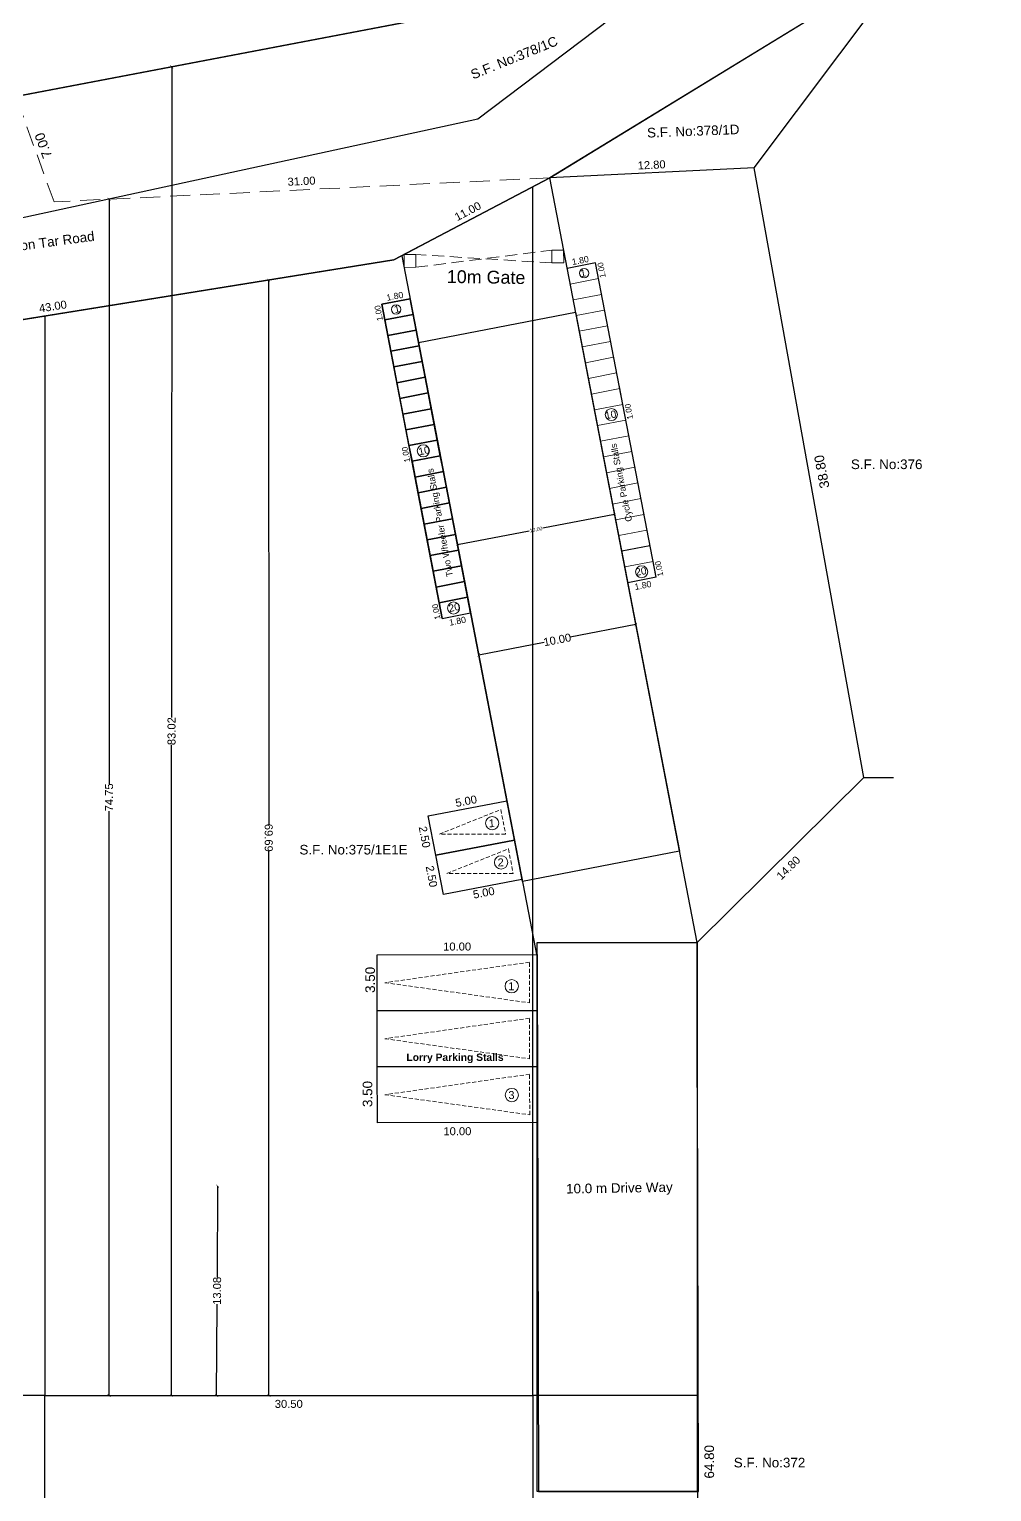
# Model space of a CAD drawing. Header units: metres. Extents: x 1521 to 1862, y -130 to 121.
# Drawn here: x 1702.1 to 1762.2, y -52.5 to 38.9 of the extents above; entities that cross this region are included whole.
import ezdxf

# ---------------------------------------------------------------- set-up
doc = ezdxf.new("R2010")
doc.units = ezdxf.units.M
doc.header["$MEASUREMENT"] = 0
doc.linetypes.add('DASHED2', pattern=[0.375, 0.25, -0.125])
doc.layers.get('DEFPOINTS').update_dxf_attribs({"lineweight": 9})
for name, color, linetype, lineweight in [('A-WALL', 250, 'Continuous', 30), ('AS_AT_SITE', 6, 'Continuous', 30), ('CYCLE_PARKING', 250, 'Continuous', 0), ('DIST_CL_ROAD', 1, 'Continuous', 30), ('DIST_EXIT', 7, 'Continuous', 0), ('DRIVE_WAY', 255, 'Continuous', 30), ('ROAD_WIDTH', 2, 'Continuous', 30), ('SUPER_IMPOSED', 5, 'Continuous', 30)]:
    doc.layers.add(name, color=color, linetype=linetype, lineweight=lineweight)
for name, color, linetype in [('BLK_1_LVL_0_BLDG_FOOT_PRINT', 1, 'Continuous'), ('BLK_1_LVL_0_FRONT_SETBACK', 2, 'Continuous'), ('BLK_1_LVL_0_SIDE_SETBACK1', 171, 'Continuous'), ('BLK_1_LVL_0_SIDE_SETBACK2', 102, 'Continuous'), ('LORRY_PARKING', 175, 'Continuous'), ('PARKING_SLOT', 30, 'Continuous'), ('PER_AISLE_WIDTH', 5, 'Continuous'), ('PLOT_BOUNDARY', 70, 'Continuous'), ('SURRENDER_ROAD_WIDTH', 2, 'Continuous'), ('TWO_WHEELER_DRIVE_WAY', 6, 'Continuous'), ('WIN', 252, 'Continuous')]:
    doc.layers.add(name, color=color, linetype=linetype)
doc.layers.add('BLK_1_MAX_HEIGHT_CAL', color=7, linetype='Continuous', plot=False)
doc.layers.add('TWO_WHEELER_PARKING', color=2, linetype='Continuous', plot=False)
doc.layers.add('SHORTEST_DIST_TO_ROAD', color=6, linetype='Continuous', lineweight=30, plot=False)
doc.styles.add('1', font='arial.ttf', dxfattribs={"height": 0.5})
doc.styles.add('2', font='arial.ttf', dxfattribs={"height": 0.23})
doc.styles.add('Site-100', font='arialbd.ttf', dxfattribs={"height": 1.5})
doc.styles.get("Standard").update_dxf_attribs({"font": 'arial.ttf'})
doc.styles.add('TILE', font='swissc.ttf', dxfattribs={"height": 35})
doc.dimstyles.new('1 site plan', dxfattribs={"dimscale": 0, "dimtxt": 0.5, "dimasz": 0.18, "dimexe": 3, "dimexo": 0, "dimgap": 0.01, "dimtad": 0, "dimzin": 4, "dimdsep": 46, "dimtxsty": '1', "dimblk": 'ARCHTICK', "dimcen": 0.01, "dimse1": 1, "dimse2": 1, "dimsd1": 1, "dimsd2": 1, "dimclrd": 256, "dimclre": 256, "dimclrt": 254, "dimadec": 3, "dimazin": 0, "dimtfac": 1, "dimtmove": 2, "dimatfit": 3, "dimfxl": 0, "dimtolj": 1, "dimtzin": 0, "dimarcsym": 0})
doc.dimstyles.new('100', dxfattribs={"dimtxt": 0.23, "dimasz": 0.15, "dimexe": 3, "dimexo": 0, "dimgap": 0.05, "dimtad": 0, "dimzin": 1, "dimdsep": 46, "dimtxsty": '2', "dimblk1": 'ARCHTICK', "dimblk2": 'ARCHTICK', "dimsah": 1, "dimcen": 0.1, "dimse1": 1, "dimse2": 1, "dimclrd": 251, "dimclre": 256, "dimclrt": 256, "dimadec": 0, "dimazin": 1, "dimtfac": 1, "dimtmove": 2, "dimatfit": 0, "dimfxl": 0, "dimtolj": 2, "dimtzin": 0, "dimarcsym": 0})

# ---------------------------------------------------------------- blocks, each defined once
blk = doc.blocks.new('_ARCHTICK')
at = {"color": 0, "linetype": 'ByBlock', "const_width": 0.15}
blk.add_lwpolyline([(-0.5, -0.5), (0.5, 0.5)], dxfattribs=at)
blk = doc.blocks.new('*D92')
at = {"layer": 'DEFPOINTS', "color": 0}
for p in [(1739.965, 1.688), (1739.965, 1.688), (1730.146, -0.205)]:
    blk.add_point(p, dxfattribs=at)
at = {"layer": 'TWO_WHEELER_DRIVE_WAY', "lineweight": -2}
for p, q in [((1739.965, 1.688), (1735.869, 0.899)), ((1730.146, -0.205), (1734.241, 0.585))]:
    blk.add_line(p, q, dxfattribs=at)
at = {"layer": 'TWO_WHEELER_DRIVE_WAY', "lineweight": -2, "xscale": 0.18, "yscale": 0.18, "zscale": 0.18}
for p, rotation in [((1739.965, 1.688), 10.91155109152512), ((1730.146, -0.205), 190.911551091525)]:
    blk.add_blockref('_ARCHTICK', p, dxfattribs=dict(at, rotation=rotation))
at = {"layer": 'TWO_WHEELER_DRIVE_WAY', "color": 254, "insert": (1735.055, 0.742), "char_height": 0.5, "attachment_point": 5, "rotation": 10.91155, "style": '1'}
blk.add_mtext('\\A1;10.00', dxfattribs=at)
blk = doc.blocks.new('*D96')
at = {"layer": 'DEFPOINTS', "color": 0}
for p in [(1747.343, 30.723), (1747.367, 30.229), (1734.583, 29.608)]:
    blk.add_point(p, dxfattribs=at)
at = {"layer": 'WIN', "color": 254, "insert": (1740.951, 30.413), "char_height": 0.5, "attachment_point": 5, "rotation": 2.78051, "style": '1'}
blk.add_mtext('\\A1;12.80', dxfattribs=at)
blk = doc.blocks.new('*D97')
at = {"layer": 'DEFPOINTS', "color": 0}
for p in [(1754.22, -7.854), (1754.711, -8.35), (1743.794, -18.175)]:
    blk.add_point(p, dxfattribs=at)
at = {"layer": 'WIN', "color": 254, "insert": (1749.499, -13.511), "char_height": 0.5, "attachment_point": 5, "rotation": 44.71199, "style": '1'}
blk.add_mtext('\\A1;14.80', dxfattribs=at)
blk = doc.blocks.new('*D98')
at = {"layer": 'DEFPOINTS', "color": 0}
for p in [(1734.332, 30.083), (1734.583, 29.608), (1724.849, 24.475)]:
    blk.add_point(p, dxfattribs=at)
at = {"layer": 'WIN', "color": 254, "insert": (1729.465, 27.516), "char_height": 0.5, "attachment_point": 5, "rotation": 27.80213, "style": '1'}
blk.add_mtext('\\A1;11.00', dxfattribs=at)
blk = doc.blocks.new('*D99')
at = {"layer": 'DEFPOINTS', "color": 0}
for p in [(1724.767, 24.983), (1724.849, 24.475), (1682.394, 17.65)]:
    blk.add_point(p, dxfattribs=at)
at = {"layer": 'WIN', "color": 254, "insert": (1703.54, 21.57), "char_height": 0.5, "attachment_point": 5, "rotation": 9.13259, "style": '1'}
blk.add_mtext('\\A1;43.00', dxfattribs=at)
blk = doc.blocks.new('*D100')
at = {"layer": 'DEFPOINTS', "color": 0}
for p in [(1734.583, 29.608), (1703.593, 28.644), (1703.619, 28.104)]:
    blk.add_point(p, dxfattribs=at)
at = {"layer": 'WIN', "color": 254, "insert": (1719.075, 29.396), "char_height": 0.5, "attachment_point": 5, "rotation": 2.78051, "style": '1'}
blk.add_mtext('\\A1;31.00', dxfattribs=at)
blk = doc.blocks.new('*D77')
at = {"layer": 'DEFPOINTS', "color": 0}
for p in [(1723.813, -29.432), (1723.814, -29.974), (1733.813, -29.419)]:
    blk.add_point(p, dxfattribs=at)
at = {"layer": 'WIN', "color": 254, "insert": (1728.814, -29.967), "char_height": 0.5, "attachment_point": 5, "rotation": 0.07769, "style": '1'}
blk.add_mtext('\\A1;10.00', dxfattribs=at)
blk = doc.blocks.new('*D78')
at = {"layer": 'DEFPOINTS', "color": 0}
for p in [(1723.798, -18.434), (1723.799, -18.932), (1733.799, -18.919)]:
    blk.add_point(p, dxfattribs=at)
at = {"layer": 'WIN', "color": 254, "insert": (1728.798, -18.427), "char_height": 0.5, "attachment_point": 5, "rotation": 0.07769, "style": '1'}
blk.add_mtext('\\A1;10.00', dxfattribs=at)
blk = doc.blocks.new('*D79')
at = {"layer": 'DEFPOINTS', "color": 0}
for p in [(1724.024, 22.039), (1725.854, 22.056), (1724.087, 21.715)]:
    blk.add_point(p, dxfattribs=at)
at = {"layer": 'WIN', "color": 254, "insert": (1724.908, 22.209), "char_height": 0.5, "attachment_point": 5, "rotation": 10.91155, "style": '1'}
blk.add_mtext('\\A1;{\\H0.78261x;1.80}', dxfattribs=at)
blk = doc.blocks.new('*D80')
at = {"layer": 'DEFPOINTS', "color": 0}
for p in [(1727.873, 2.077), (1729.64, 2.417), (1727.938, 1.737)]:
    blk.add_point(p, dxfattribs=at)
at = {"layer": 'WIN', "color": 254, "insert": (1728.822, 1.907), "char_height": 0.5, "attachment_point": 5, "rotation": 10.91155, "style": '1'}
blk.add_mtext('\\A1;{\\H0.78261x;1.80}', dxfattribs=at)
blk = doc.blocks.new('*D44')
at = {"layer": 'DEFPOINTS', "color": 0}
for p in [(1739.965, 1.688), (1739.965, 1.688), (1730.146, -0.205)]:
    blk.add_point(p, dxfattribs=at)
at = {"layer": 'DRIVE_WAY', "lineweight": -2}
for p, q in [((1739.965, 1.688), (1735.869, 0.899)), ((1730.146, -0.205), (1734.241, 0.585))]:
    blk.add_line(p, q, dxfattribs=at)
at = {"layer": 'DRIVE_WAY', "lineweight": -2, "xscale": 0.18, "yscale": 0.18, "zscale": 0.18}
for p, rotation in [((1739.965, 1.688), 10.91155109152512), ((1730.146, -0.205), 190.911551091525)]:
    blk.add_blockref('_ARCHTICK', p, dxfattribs=dict(at, rotation=rotation))
at = {"layer": 'DRIVE_WAY', "color": 254, "insert": (1735.055, 0.742), "char_height": 0.5, "attachment_point": 5, "rotation": 10.91155, "style": '1'}
blk.add_mtext('\\A1;10.00', dxfattribs=at)
blk = doc.blocks.new('*D83')
at = {"layer": 'DEFPOINTS', "color": 0}
for p in [(1707.05, 28.271), (1707.05, -46.475), (1707.05, -46.475)]:
    blk.add_point(p, dxfattribs=at)
at = {"layer": 'DIST_CL_ROAD', "lineweight": -2}
for p, q in [((1707.05, 28.271), (1707.05, -8.249)), ((1707.05, -46.475), (1707.05, -9.956))]:
    blk.add_line(p, q, dxfattribs=at)
at = {"layer": 'DIST_CL_ROAD', "lineweight": -2, "xscale": 0.18, "yscale": 0.18, "zscale": 0.18}
for p, rotation in [((1707.05, 28.271), 90), ((1707.05, -46.475), 270)]:
    blk.add_blockref('_ARCHTICK', p, dxfattribs=dict(at, rotation=rotation))
at = {"layer": 'DIST_CL_ROAD', "color": 254, "insert": (1707.05, -9.102), "char_height": 0.5, "attachment_point": 5, "rotation": 90, "style": '1'}
blk.add_mtext('\\A1;74.75', dxfattribs=at)
blk = doc.blocks.new('*D84')
at = {"layer": 'BLK_1_MAX_HEIGHT_CAL', "lineweight": -2}
for p, q in [((1710.964, 36.543), (1710.957, -4.115)), ((1710.95, -46.475), (1710.957, -5.817))]:
    blk.add_line(p, q, dxfattribs=at)
at = {"layer": 'DEFPOINTS', "color": 0}
for p in [(1710.964, 36.543), (1710.964, 36.543), (1710.95, -46.475)]:
    blk.add_point(p, dxfattribs=at)
at = {"layer": 'BLK_1_MAX_HEIGHT_CAL', "lineweight": -2, "xscale": 0.18, "yscale": 0.18, "zscale": 0.18}
for p, rotation in [((1710.964, 36.543), 89.99024541086058), ((1710.95, -46.475), 269.9902454108606)]:
    blk.add_blockref('_ARCHTICK', p, dxfattribs=dict(at, rotation=rotation))
at = {"layer": 'BLK_1_MAX_HEIGHT_CAL', "color": 254, "insert": (1710.957, -4.966), "char_height": 0.5, "attachment_point": 5, "rotation": 89.99025, "style": '1'}
blk.add_mtext('\\A1;83.02', dxfattribs=at)
blk = doc.blocks.new('*D85')
at = {"layer": 'DEFPOINTS', "color": 0}
for p in [(1717.009, 23.215), (1717.009, 23.215), (1717.039, -46.475)]:
    blk.add_point(p, dxfattribs=at)
at = {"layer": 'SHORTEST_DIST_TO_ROAD', "lineweight": -2}
for p, q in [((1717.009, 23.215), (1717.024, -10.775)), ((1717.039, -46.475), (1717.024, -12.486))]:
    blk.add_line(p, q, dxfattribs=at)
at = {"layer": 'SHORTEST_DIST_TO_ROAD', "lineweight": -2, "xscale": 0.18, "yscale": 0.18, "zscale": 0.18}
for p, rotation in [((1717.009, 23.215), 90.02482554708573), ((1717.039, -46.475), 270.0248255470857)]:
    blk.add_blockref('_ARCHTICK', p, dxfattribs=dict(at, rotation=rotation))
at = {"layer": 'SHORTEST_DIST_TO_ROAD', "color": 254, "insert": (1717.024, -11.63), "char_height": 0.5, "attachment_point": 5, "rotation": 270.02483, "style": '1'}
blk.add_mtext('\\A1;69.69', dxfattribs=at)
blk = doc.blocks.new('*D86')
at = {"layer": 'DEFPOINTS', "color": 0, "ltscale": 0.05}
for p in [(1713.831, -33.398), (1713.831, -33.398), (1713.772, -46.475)]:
    blk.add_point(p, dxfattribs=at)
at = {"layer": 'DIST_EXIT', "lineweight": -2, "ltscale": 0.05}
for p, q in [((1713.831, -33.398), (1713.805, -39.106)), ((1713.772, -46.475), (1713.798, -40.767))]:
    blk.add_line(p, q, dxfattribs=at)
at = {"layer": 'DIST_EXIT', "lineweight": -2, "ltscale": 0.05, "xscale": 0.18, "yscale": 0.18, "zscale": 0.18}
for p, rotation in [((1713.831, -33.398), 89.74169299418303), ((1713.772, -46.475), 269.7416929941829)]:
    blk.add_blockref('_ARCHTICK', p, dxfattribs=dict(at, rotation=rotation))
at = {"layer": 'DIST_EXIT', "color": 254, "ltscale": 0.05, "insert": (1713.801, -39.937), "char_height": 0.5, "attachment_point": 5, "rotation": 89.74169, "style": '1'}
blk.add_mtext('\\A1;13.08', dxfattribs=at)
blk = doc.blocks.new('*D187')
at = {"layer": 'DEFPOINTS', "color": 0}
for p in [(1738.626, 8.634), (1738.636, 8.58), (1728.807, 6.741)]:
    blk.add_point(p, dxfattribs=at)
at = {"layer": 'PER_AISLE_WIDTH', "color": 251, "lineweight": -2}
for p, q in [((1738.636, 8.58), (1734.146, 7.714)), ((1728.817, 6.687), (1733.308, 7.552))]:
    blk.add_line(p, q, dxfattribs=at)
at = {"layer": 'PER_AISLE_WIDTH', "color": 251, "lineweight": -2, "xscale": 0.15, "yscale": 0.15, "zscale": 0.15}
for p, rotation in [((1738.636, 8.58), 10.91155109151815), ((1728.817, 6.687), 190.9115510915181)]:
    blk.add_blockref('_ARCHTICK', p, dxfattribs=dict(at, rotation=rotation))
at = {"layer": 'PER_AISLE_WIDTH', "insert": (1733.727, 7.633), "char_height": 0.23, "attachment_point": 5, "rotation": 10.91155, "style": '2'}
blk.add_mtext('\\A2;10.00', dxfattribs=at)
blk = doc.blocks.new('*D188')
at = {"layer": 'DEFPOINTS', "color": 0}
for p in [(1732.848, -14.225), (1727.939, -15.172), (1728.009, -15.536)]:
    blk.add_point(p, dxfattribs=at)
at = {"color": 254, "insert": (1730.464, -15.063), "char_height": 0.5, "attachment_point": 5, "rotation": 10.91155, "style": '1'}
blk.add_mtext('\\A1;5.00', dxfattribs=at)
blk = doc.blocks.new('*D189')
at = {"layer": 'DEFPOINTS', "color": 0}
for p in [(1727.466, -12.717), (1726.966, -12.813), (1727.939, -15.172)]:
    blk.add_point(p, dxfattribs=at)
at = {"color": 254, "insert": (1727.202, -14.041), "char_height": 0.5, "attachment_point": 5, "rotation": 280.91155, "style": '1'}
blk.add_mtext('\\A1;2.50', dxfattribs=at)
blk = doc.blocks.new('*D190')
at = {"layer": 'DEFPOINTS', "color": 0}
for p in [(1726.992, -10.262), (1727.466, -12.717), (1727.002, -12.806)]:
    blk.add_point(p, dxfattribs=at)
at = {"color": 254, "insert": (1726.766, -11.579), "char_height": 0.5, "attachment_point": 5, "rotation": 280.91155, "style": '1'}
blk.add_mtext('\\A1;2.50', dxfattribs=at)
blk = doc.blocks.new('*D191')
at = {"layer": 'DEFPOINTS', "color": 0}
for p in [(1726.905, -9.811), (1731.902, -9.315), (1726.992, -10.262)]:
    blk.add_point(p, dxfattribs=at)
at = {"color": 254, "insert": (1729.36, -9.337), "char_height": 0.5, "attachment_point": 5, "rotation": 10.91155, "style": '1'}
blk.add_mtext('\\A1;5.00', dxfattribs=at)
blk = doc.blocks.new('*D441')
at = {"layer": 'DEFPOINTS', "color": 0}
for p in [(1735.673, 23.949), (1737.379, 24.613), (1737.441, 24.289)]:
    blk.add_point(p, dxfattribs=at)
at = {"layer": 'WIN', "color": 254, "insert": (1736.495, 24.443), "char_height": 0.5, "attachment_point": 5, "rotation": 10.91155, "style": '1'}
blk.add_mtext('\\A1;{\\H0.78261x;1.80}', dxfattribs=at)
blk = doc.blocks.new('*D442')
at = {"layer": 'DEFPOINTS', "color": 0}
for p in [(1741.227, 4.651), (1739.459, 4.31), (1741.292, 4.311)]:
    blk.add_point(p, dxfattribs=at)
at = {"layer": 'WIN', "color": 254, "insert": (1740.409, 4.141), "char_height": 0.5, "attachment_point": 5, "rotation": 10.91155, "style": '1'}
blk.add_mtext('\\A1;{\\H0.78261x;1.80}', dxfattribs=at)
blk = doc.blocks.new('*D472')
at = {"layer": 'DEFPOINTS', "color": 0}
for p in [(1703.029, -46.475), (1703.029, -76.975), (1703.525, -76.975)]:
    blk.add_point(p, dxfattribs=at)
at = {"color": 254, "insert": (1703.525, -61.725), "char_height": 0.5, "attachment_point": 5, "rotation": 90, "style": '1'}
blk.add_mtext('\\A1;30.50', dxfattribs=at)
blk = doc.blocks.new('*D473')
at = {"layer": 'DEFPOINTS', "color": 0}
for p in [(1703.029, -46.475), (1733.529, -46.475), (1703.029, -47.002)]:
    blk.add_point(p, dxfattribs=at)
at = {"color": 254, "insert": (1718.279, -47.002), "char_height": 0.5, "attachment_point": 5, "style": '1'}
blk.add_mtext('\\A1;30.50', dxfattribs=at)
blk = doc.blocks.new('*D475')
at = {"layer": 'DEFPOINTS', "color": 0}
for p in [(1732.709, -46.475), (1733.529, -46.475), (1733.529, -76.975)]:
    blk.add_point(p, dxfattribs=at)
at = {"color": 254, "insert": (1732.709, -61.725), "char_height": 0.5, "attachment_point": 5, "rotation": 90, "style": '1'}
blk.add_mtext('\\A1;30.50', dxfattribs=at)

msp = doc.modelspace()

# ---------------------------------------------------------------- linework, layer by layer
at = {"layer": 'A-WALL', "linetype": 'DASHED2', "lineweight": 5, "ltscale": 5}
for p, q in [((1703.61902, 28.10395), (1701.22497, 34.68183)), ((1734.58253, 29.60776), (1703.61902, 28.10395))]:
    msp.add_line(p, q, dxfattribs=at)
at = {"layer": 'A-WALL', "linetype": 'DASHED2', "lineweight": 5, "ltscale": 3}
for p, q in [((1734.71609, 24.29384), (1726.22072, 24.81163)), ((1726.22435, 24.01599), (1734.71246, 25.08947))]:
    msp.add_line(p, q, dxfattribs=at)
at = {"layer": 'A-WALL', "lineweight": 5, "ltscale": 5}
for points in [[(1725.48027, 24.80825), (1726.22072, 24.81163), (1726.22435, 24.01599), (1725.4839, 24.01261)], [(1734.71246, 25.08947), (1735.4529, 25.09285), (1735.45653, 24.29722), (1734.71609, 24.29384)]]:
    msp.add_lwpolyline(points, close=True, dxfattribs=at)
at = {"layer": 'A-WALL', "linetype": 'DASHED2', "lineweight": 5}
for points in [[(1731.82627, -11.39879), (1727.68921, -11.40064), (1731.53048, -9.86443)], [(1732.29951, -13.8536), (1728.16244, -13.85544), (1732.00371, -12.31923)], [(1733.31889, -19.39998), (1724.28202, -20.68153), (1733.32233, -21.93857)], [(1733.32363, -22.89997), (1724.28677, -24.18153), (1733.32708, -25.43857)], [(1733.32838, -26.39997), (1724.29151, -27.68152), (1733.33182, -28.93856)]]:
    msp.add_lwpolyline(points, close=True, dxfattribs=at)
at = {"layer": 'A-WALL', "lineweight": 5, "ltscale": 5}
for centre, radius in [((1736.73172, 23.65022), 0.29056), ((1724.98281, 21.38529), 0.29056), ((1738.43536, 14.81294), 0.37716), ((1726.68645, 12.548), 0.37716), ((1740.32829, 4.99373), 0.37716), ((1728.57939, 2.72879), 0.37716), ((1730.988, -10.71545), 0.41639), ((1730.988, -10.71545), 0.41639), ((1731.5423, -13.16478), 0.41639), ((1731.5423, -13.16478), 0.41639), ((1732.20859, -20.90443), 0.41639), ((1732.20859, -20.90443), 0.41639), ((1732.21781, -27.7015), 0.41639), ((1732.21781, -27.7015), 0.41639)]:
    msp.add_circle(centre, radius, dxfattribs=at)
at = {"layer": 'AS_AT_SITE', "ltscale": 400}
msp.add_lwpolyline([(1754.21968, -7.85376), (1747.36746, 30.22868), (1734.58253, 29.60776), (1724.84863, 24.47519), (1682.39372, 17.65025), (1697.88191, -82.97505), (1743.88191, -82.97505), (1743.79405, -18.17511)], close=True, dxfattribs=at)
at = {"layer": 'BLK_1_LVL_0_BLDG_FOOT_PRINT'}
msp.add_lwpolyline([(1703.02905, -76.97505), (1703.02905, -46.47505), (1733.52905, -46.47505), (1733.52905, -76.97505)], close=True, dxfattribs=at)
at = {"layer": 'BLK_1_LVL_0_FRONT_SETBACK'}
msp.add_lwpolyline([(1733.52905, 29.05227), (1724.84863, 24.47519), (1703.02905, 20.96753), (1703.02905, -46.47505), (1733.52905, -46.47505)], close=True, dxfattribs=at)
at = {"layer": 'BLK_1_LVL_0_SIDE_SETBACK1'}
msp.add_lwpolyline([(1743.83242, -46.47505), (1733.52905, -46.47505), (1733.52905, -76.97505), (1743.87378, -76.97505)], close=True, dxfattribs=at)
at = {"layer": 'BLK_1_LVL_0_SIDE_SETBACK2'}
msp.add_lwpolyline([(1703.02905, -46.47505), (1692.26385, -46.47505), (1696.9584, -76.97505), (1703.02905, -76.97505)], close=True, dxfattribs=at)
at = {"layer": 'CYCLE_PARKING'}
for p, q in [((1737.63023, 23.30746), (1735.86277, 22.96673)), ((1737.81952, 22.32554), (1736.05207, 21.98481)), ((1738.00882, 21.34362), (1736.24136, 21.00289)), ((1738.19811, 20.3617), (1736.43065, 20.02097)), ((1738.3874, 19.37978), (1736.61995, 19.03905)), ((1738.5767, 18.39786), (1736.80924, 18.05713)), ((1738.76599, 17.41594), (1736.99853, 17.07521)), ((1738.95528, 16.43402), (1737.18783, 16.09329)), ((1739.14458, 15.4521), (1737.37712, 15.11137)), ((1739.33387, 14.47018), (1737.56641, 14.12945)), ((1739.52317, 13.48826), (1737.75571, 13.14753)), ((1739.71246, 12.50634), (1737.945, 12.16561)), ((1739.90175, 11.52442), (1738.13429, 11.18369)), ((1740.09105, 10.54249), (1738.32359, 10.20177)), ((1740.28034, 9.56057), (1738.51288, 9.21985)), ((1740.46963, 8.57865), (1738.70218, 8.23793)), ((1740.65893, 7.59673), (1738.89147, 7.256)), ((1741.03751, 5.63289), (1739.27006, 5.29216))]:
    msp.add_line(p, q, dxfattribs=at)
for points in [[(1737.63023, 23.30746), (1735.86277, 22.96673), (1735.67348, 23.94865), (1737.44094, 24.28938)], [(1737.81952, 22.32554), (1736.05207, 21.98481), (1735.86277, 22.96673), (1737.63023, 23.30746)], [(1738.00882, 21.34362), (1736.24136, 21.00289), (1736.05207, 21.98481), (1737.81952, 22.32554)], [(1738.19811, 20.3617), (1736.43065, 20.02097), (1736.24136, 21.00289), (1738.00882, 21.34362)], [(1738.3874, 19.37978), (1736.61995, 19.03905), (1736.43065, 20.02097), (1738.19811, 20.3617)], [(1738.5767, 18.39786), (1736.80924, 18.05713), (1736.61995, 19.03905), (1738.3874, 19.37978)], [(1738.76599, 17.41594), (1736.99853, 17.07521), (1736.80924, 18.05713), (1738.5767, 18.39786)], [(1738.95528, 16.43402), (1737.18783, 16.09329), (1736.99853, 17.07521), (1738.76599, 17.41594)], [(1739.14458, 15.4521), (1737.37712, 15.11137), (1737.18783, 16.09329), (1738.95528, 16.43402)], [(1739.33387, 14.47018), (1737.56641, 14.12945), (1737.37712, 15.11137), (1739.14458, 15.4521)], [(1739.52317, 13.48826), (1737.75571, 13.14753), (1737.56641, 14.12945), (1739.33387, 14.47018)], [(1739.71246, 12.50634), (1737.945, 12.16561), (1737.75571, 13.14753), (1739.52317, 13.48826)], [(1739.90175, 11.52442), (1738.13429, 11.18369), (1737.945, 12.16561), (1739.71246, 12.50634)], [(1740.09105, 10.54249), (1738.32359, 10.20177), (1738.13429, 11.18369), (1739.90175, 11.52442)], [(1740.28034, 9.56057), (1738.51288, 9.21985), (1738.32359, 10.20177), (1740.09105, 10.54249)], [(1740.46963, 8.57865), (1738.70218, 8.23793), (1738.51288, 9.21985), (1740.28034, 9.56057)], [(1740.65893, 7.59673), (1738.89147, 7.256), (1738.70218, 8.23793), (1740.46963, 8.57865)], [(1740.84822, 6.61481), (1739.08076, 6.27408), (1738.89147, 7.256), (1740.65893, 7.59673)], [(1741.03751, 5.63289), (1739.27006, 5.29216), (1739.08076, 6.27408), (1740.84822, 6.61481)], [(1741.22681, 4.65097), (1739.45935, 4.31024), (1739.27006, 5.29216), (1741.03751, 5.63289)]]:
    msp.add_lwpolyline(points, close=True, dxfattribs=at)
at = {"layer": 'DRIVE_WAY'}
msp.add_lwpolyline([(1743.79405, -52.47483), (1733.79405, -52.47483), (1733.79405, -18.17511), (1743.79405, -18.17511)], close=True, dxfattribs=at)
at = {"layer": 'LORRY_PARKING', "color": 175, "ltscale": 400}
for points in [[(1733.79894, -18.91862), (1733.80368, -22.41862), (1723.80369, -22.43218), (1723.79895, -18.93218)], [(1733.80368, -22.41862), (1733.80843, -25.91862), (1723.80844, -25.93218), (1723.80369, -22.43218)], [(1733.80843, -25.91862), (1733.81317, -29.41861), (1723.81318, -29.43217), (1723.80844, -25.93218)]]:
    msp.add_lwpolyline(points, close=True, dxfattribs=at)
at = {"layer": 'PARKING_SLOT'}
for points in [[(1732.37521, -11.77029), (1727.46561, -12.71676), (1726.99237, -10.26196), (1731.90198, -9.31549)], [(1732.84844, -14.22509), (1727.93884, -15.17156), (1727.46561, -12.71676), (1732.37521, -11.77029)]]:
    msp.add_lwpolyline(points, close=True, dxfattribs=at)
at = {"layer": 'PER_AISLE_WIDTH'}
msp.add_lwpolyline([(1742.692, -12.45848), (1732.8728, -14.35141), (1726.38009, 19.32819), (1736.19929, 21.22112)], close=True, dxfattribs=at)
at = {"layer": 'PLOT_BOUNDARY', "ltscale": 400}
msp.add_lwpolyline([(1754.21968, -7.85376), (1747.36746, 30.22868), (1734.58253, 29.60776), (1724.84863, 24.47519), (1682.39372, 17.65025), (1697.88191, -82.97505), (1743.88191, -82.97505), (1743.79405, -18.17511)], close=True, dxfattribs=at)
at = {"layer": 'ROAD_WIDTH'}
msp.add_lwpolyline([(1793.29841, 73.1051), (1794.65989, 57.54304), (1805.57251, 66.03493), (1802.22944, 81.70259), (1831.03386, 102.85663), (1829.73095, 118.00068), (1725.72511, 39.3637), (1701.22497, 34.68183), (1670.37923, 27.99322), (1671.42084, 15.88627), (1724.84863, 24.47519), (1734.58253, 29.60776), (1757.32156, 43.51429), (1759.95985, 47.03558), (1760.80736, 45.22403)], close=True, dxfattribs=at)
at = {"layer": 'SUPER_IMPOSED', "ltscale": 400}
msp.add_lwpolyline([(1754.21968, -7.85376), (1747.36746, 30.22868), (1734.58253, 29.60776), (1724.84863, 24.47519), (1682.39372, 17.65025), (1697.88191, -82.97505), (1743.88191, -82.97505), (1743.79405, -18.17511)], close=True, dxfattribs=at)
at = {"layer": 'SURRENDER_ROAD_WIDTH', "lineweight": 30}
msp.add_lwpolyline([(1830.49048, 109.17251), (1730.09955, 33.26871), (1671.0944, 20.474)], dxfattribs=at)
at = {"layer": 'TWO_WHEELER_DRIVE_WAY'}
msp.add_lwpolyline([(1743.79405, -52.47483), (1733.79405, -52.47483), (1733.79405, -18.17511), (1743.79405, -18.17511)], close=True, dxfattribs=at)
at = {"layer": 'TWO_WHEELER_PARKING', "linetype": 'Continuous'}
for points in [[(1724.27611, 20.73307), (1726.04357, 21.0738), (1725.85427, 22.05572), (1724.08682, 21.71499)], [(1724.4654, 19.75115), (1726.23286, 20.09188), (1726.04357, 21.0738), (1724.27611, 20.73307)], [(1724.6547, 18.76923), (1726.42216, 19.10996), (1726.23286, 20.09188), (1724.4654, 19.75115)], [(1724.84399, 17.78731), (1726.61145, 18.12804), (1726.42216, 19.10996), (1724.6547, 18.76923)], [(1725.03328, 16.80539), (1726.80074, 17.14612), (1726.61145, 18.12804), (1724.84399, 17.78731)], [(1725.22258, 15.82347), (1726.99004, 16.1642), (1726.80074, 17.14612), (1725.03328, 16.80539)], [(1725.41187, 14.84155), (1727.17933, 15.18228), (1726.99004, 16.1642), (1725.22258, 15.82347)], [(1725.60117, 13.85963), (1727.36862, 14.20036), (1727.17933, 15.18228), (1725.41187, 14.84155)], [(1725.79046, 12.87771), (1727.55792, 13.21844), (1727.36862, 14.20036), (1725.60117, 13.85963)], [(1725.97975, 11.89579), (1727.74721, 12.23651), (1727.55792, 13.21844), (1725.79046, 12.87771)], [(1726.16905, 10.91387), (1727.9365, 11.25459), (1727.74721, 12.23651), (1725.97975, 11.89579)], [(1726.35834, 9.93195), (1728.1258, 10.27267), (1727.9365, 11.25459), (1726.16905, 10.91387)], [(1726.54763, 8.95002), (1728.31509, 9.29075), (1728.1258, 10.27267), (1726.35834, 9.93195)], [(1726.73693, 7.9681), (1728.50438, 8.30883), (1728.31509, 9.29075), (1726.54763, 8.95002)], [(1726.92622, 6.98618), (1728.69368, 7.32691), (1728.50438, 8.30883), (1726.73693, 7.9681)], [(1727.11551, 6.00426), (1728.88297, 6.34499), (1728.69368, 7.32691), (1726.92622, 6.98618)], [(1727.30481, 5.02234), (1729.07226, 5.36307), (1728.88297, 6.34499), (1727.11551, 6.00426)], [(1727.4941, 4.04042), (1729.26156, 4.38115), (1729.07226, 5.36307), (1727.30481, 5.02234)], [(1727.68339, 3.0585), (1729.45085, 3.39923), (1729.26156, 4.38115), (1727.4941, 4.04042)], [(1727.87269, 2.07658), (1729.64014, 2.41731), (1729.45085, 3.39923), (1727.68339, 3.0585)]]:
    msp.add_lwpolyline(points, close=True, dxfattribs=at)
at = {"layer": 'WIN', "color": 254}
for p, q in [((1747.36746, 30.22868), (1759.95985, 47.03558)), ((1757.32156, 43.51429), (1734.58253, 29.60776)), ((1701.22497, 34.68183), (1725.72511, 39.3637)), ((1747.36746, 30.22868), (1734.58253, 29.60776)), ((1754.21968, -7.85376), (1747.36746, 30.22868)), ((1734.58253, 29.60776), (1724.84863, 24.47519)), ((1724.84863, 24.47519), (1671.42084, 15.88627)), ((1737.44094, 24.28938), (1735.67348, 23.94865)), ((1741.22681, 4.65097), (1737.44094, 24.28938)), ((1724.08682, 21.71499), (1725.85427, 22.05572)), ((1727.87269, 2.07658), (1724.08682, 21.71499)), ((1724.27611, 20.73307), (1726.04357, 21.0738)), ((1724.4654, 19.75115), (1726.23286, 20.09188)), ((1724.6547, 18.76923), (1726.42216, 19.10996)), ((1724.84399, 17.78731), (1726.61145, 18.12804)), ((1725.03328, 16.80539), (1726.80074, 17.14612)), ((1725.22258, 15.82347), (1726.99004, 16.1642)), ((1725.41187, 14.84155), (1727.17933, 15.18228)), ((1725.60117, 13.85963), (1727.36862, 14.20036)), ((1725.79046, 12.87771), (1727.55792, 13.21844)), ((1725.97975, 11.89579), (1727.74721, 12.23651)), ((1726.16905, 10.91387), (1727.9365, 11.25459)), ((1726.35834, 9.93195), (1728.1258, 10.27267)), ((1726.54763, 8.95002), (1728.31509, 9.29075)), ((1726.73693, 7.9681), (1728.50438, 8.30883)), ((1726.92622, 6.98618), (1728.69368, 7.32691)), ((1740.84822, 6.61481), (1739.08076, 6.27408)), ((1727.11551, 6.00426), (1728.88297, 6.34499)), ((1727.30481, 5.02234), (1729.07226, 5.36307)), ((1741.22681, 4.65097), (1739.45935, 4.31024)), ((1727.4941, 4.04042), (1729.26156, 4.38115)), ((1727.68339, 3.0585), (1729.45085, 3.39923)), ((1727.87269, 2.07658), (1729.64014, 2.41731)), ((1743.79405, -18.17511), (1754.21968, -7.85376)), ((1754.21968, -7.85376), (1756.05678, -7.85376)), ((1743.88191, -82.97505), (1743.79405, -18.17511))]:
    msp.add_line(p, q, dxfattribs=at)
msp.add_lwpolyline([(1743.79405, -18.17511), (1734.58253, 29.60776), (1725.3381, 24.73328), (1733.79534, -19.13693), (1733.8819, -52.47483), (1743.88191, -52.47483)], close=True, dxfattribs=at)

# ---------------------------------------------------------------- texts
at = {"layer": 'A-WALL', "lineweight": 5, "ltscale": 5, "style": '2'}
for s, p in [('1', (1730.777, -10.97018)), ('1', (1730.777, -10.97018)), ('2', (1731.33131, -13.41951)), ('1', (1731.9976, -21.15916)), ('1', (1731.9976, -21.15916)), ('3', (1732.00681, -27.95622))]:
    msp.add_text(s, height=0.4968, rotation=1.5120545, dxfattribs=at).set_placement(p)
at = {"layer": 'A-WALL', "lineweight": 5, "ltscale": 5}
for s, insert, char_height, width, attachment_point, rotation, style in [('\\A1;{\\W3.15601; }S.F. No:378/1C', (1728.89182, 36.02692), 0.6, 7.1760735, 1, 22.13412, '2'), ('\\A1;{\\W3.180614; }S.F. No:378/1D', (1739.9135, 32.69111), 0.6, 7.1760735, 1, 2.1937, '2'), ('\\A1;{\\W3.12838; }15.20 m Panchayat Union Tar Road', (1692.11812, 24.40514), 0.6, 14.6775292, 1, 7.626372, '2'), ('{\\fArial|b0|i0|c0|p34;1}', (1736.8018, 23.90708), 0.45269, 0.2210822, 3, 9.5099687, 'TILE'), ('{\\fArial|b0|i0|c0|p34;1}', (1724.82227, 21.59769), 0.45269, 0.2210822, 1, 12.3131335, 'TILE'), ('{\\fArial|b0|i0|c0|p34;10}', (1738.69803, 15.08744), 0.45269, 0.2210822, 3, 9.5099687, 'TILE'), ('{\\fArial|b0|i0|c0|p34;10}', (1726.34057, 12.70519), 0.45269, 0.2210822, 1, 12.3131335, 'TILE'), ('Cycle Parking Stalls', (1739.85379, 8.1872), 0.4, 11.7177606, 7, 101.4114766, '2'), ('Two Wheeler Parking Stalls', (1728.14507, 4.65363), 0.4, 11.7177606, 1, 100.4116256, '2'), ('{\\fArial|b0|i0|c0|p34;20}', (1740.58729, 5.29799), 0.45269, 0.2210822, 3, 9.5099687, 'TILE'), ('{\\fArial|b0|i0|c0|p34;20}', (1728.22585, 2.91497), 0.45269, 0.2210822, 1, 12.3131335, 'TILE'), ('{\\W4.912884; }10.0 m Drive Way', (1734.45824, -33.27613), 0.6, 8.8501484, 1, 0.9212222, '2')]:
    msp.add_mtext(s, dxfattribs=dict(at, insert=insert, char_height=char_height, width=width, attachment_point=attachment_point, rotation=rotation, style=style))
at = {"layer": 'A-WALL', "lineweight": 5, "ltscale": 5, "insert": (1728.16187, 23.84309), "char_height": 0.8, "width": 8.7195148, "attachment_point": 1, "rotation": 359.172057}
msp.add_mtext('\\A1;10m Gate', dxfattribs=at)
at = {"layer": 'A-WALL', "lineweight": 5, "ltscale": 5}
for s, insert, char_height, width, attachment_point, style in [('\\A1;{\\W5.96796; }S.F. No:376', (1752.01115, 12.00816), 0.6, 7.1760735, 1, '2'), ('\\A1;{\\W1.07956; }S.F. No:375/1E1E', (1718.69651, -12.07149), 0.6, 7.1760735, 1, '2'), ('\\A1;Lorry Parking Stalls', (1731.70177, -25.71163), 0.46, 10.0461165, 9, 'Site-100'), ('\\A1;{\\W5.980263; }S.F. No:372', (1744.68944, -50.36872), 0.6, 7.1760735, 1, '2')]:
    msp.add_mtext(s, dxfattribs=dict(at, insert=insert, char_height=char_height, width=width, attachment_point=attachment_point, style=style))
at = {"layer": 'WIN', "color": 254, "attachment_point": 5, "style": '2'}
for s, insert, char_height, rotation in [('\\A2;7.00', (1702.94795, 31.62369), 0.6, 109.999244), ('\\A2;{\\H0.78261x;1.00}', (1739.52866, 15.00019), 0.46, 100.9115511), ('\\A2;{\\H0.78261x;1.00}', (1725.6019, 12.3154), 0.46, 100.9115511), ('\\A2;38.80', (1751.58452, 11.24719), 0.6, 100.5363397), ('\\A2;3.50', (1723.36641, -20.50573), 0.6, 90.0776906), ('\\A2;3.50', (1723.20098, -27.63709), 0.6, 90.0776906), ('\\A2;64.80', (1744.55644, -50.61625), 0.6, 90.0839155)]:
    msp.add_mtext(s, dxfattribs=dict(at, insert=insert, char_height=char_height, rotation=rotation))
at = {"layer": 'WIN', "char_height": 0.46, "attachment_point": 5, "rotation": 100.9115511, "style": '2'}
for insert in [(1737.82502, 23.83747), (1723.89826, 21.15269), (1741.42159, 5.18098), (1727.49483, 2.4962)]:
    msp.add_mtext('\\A2;{\\H0.78261x;1.00}', dxfattribs=dict(at, insert=insert))

# ---------------------------------------------------------------- dimensions: what is measured, and where the dimension line sits
for p1, p2, distance, picture, middle in [((1731.90198, -9.31549), (1726.99237, -10.26196), -0.45964, '*D191', (1729.36017, -9.33739)), ((1726.99237, -10.26196), (1727.46561, -12.71676), -0.47198, '*D190', (1726.76554, -11.5787)), ((1727.93884, -15.17156), (1727.46561, -12.71676), 0.50896, '*D189', (1727.20247, -14.0405)), ((1732.84844, -14.22509), (1727.93884, -15.17156), 0.37091, '*D188', (1730.46385, -15.06253)), ((1703.02905, -46.47505), (1703.02905, -76.97505), 0.49624, '*D472', (1703.52529, -61.72505)), ((1733.52905, -46.47505), (1703.02905, -46.47505), 0.52664, '*D473', (1718.27905, -47.00169)), ((1733.52905, -76.97505), (1733.52905, -46.47505), 0.81977, '*D475', (1732.70928, -61.72505))]:
    dim = msp.add_aligned_dim(p1=p1, p2=p2, distance=distance, dimstyle='1 site plan', override={"dimscale": 1})
    dim.commit()
    dim.dimension.update_dxf_attribs({"geometry": picture, "text_midpoint": middle})
at = {"layer": 'BLK_1_MAX_HEIGHT_CAL', "color": 6}
dim = msp.add_aligned_dim(p1=(1710.95008, -46.47505), p2=(1710.96422, 36.54296), distance=0, dimstyle='1 site plan', override={"dimscale": 1, "dimsd1": 0, "dimsd2": 0}, dxfattribs=at)
dim.commit()
dim.dimension.update_dxf_attribs({"geometry": '*D84', "text_midpoint": (1710.95715, -4.96605)})
at = {"layer": 'DIST_CL_ROAD'}
dim = msp.add_aligned_dim(p1=(1707.0497, 28.27057), p2=(1707.0497, -46.47505), distance=0, dimstyle='1 site plan', override={"dimscale": 1, "dimsd1": 0, "dimsd2": 0}, dxfattribs=at)
dim.commit()
dim.dimension.update_dxf_attribs({"geometry": '*D83', "text_midpoint": (1707.0497, -9.10224)})
at = {"layer": 'DIST_EXIT', "ltscale": 0.05}
dim = msp.add_aligned_dim(p1=(1713.77192, -46.47505), p2=(1713.83087, -33.39813), distance=0, dimstyle='1 site plan', override={"dimscale": 1, "dimsd1": 0, "dimsd2": 0}, dxfattribs=at)
dim.commit()
dim.dimension.update_dxf_attribs({"geometry": '*D86', "text_midpoint": (1713.8014, -39.93659)})
at = {"layer": 'DRIVE_WAY'}
dim = msp.add_aligned_dim(p1=(1730.14561, -0.20469), p2=(1739.96481, 1.68825), distance=0, dimstyle='1 site plan', override={"dimscale": 1, "dimsd1": 0, "dimsd2": 0}, dxfattribs=at)
dim.commit()
dim.dimension.update_dxf_attribs({"geometry": '*D44', "text_midpoint": (1735.05521, 0.74178)})
at = {"layer": 'PER_AISLE_WIDTH'}
dim = msp.add_aligned_dim(p1=(1728.80661, 6.74107), p2=(1738.62582, 8.634), distance=-0.05533, dimstyle='100', dxfattribs=at)
dim.commit()
dim.dimension.update_dxf_attribs({"geometry": '*D187', "text_midpoint": (1733.72669, 7.6332)})
at = {"layer": 'SHORTEST_DIST_TO_ROAD'}
dim = msp.add_aligned_dim(p1=(1717.039, -46.47505), p2=(1717.0088, 23.21488), distance=0, dimstyle='1 site plan', override={"dimscale": 1, "dimsd1": 0, "dimsd2": 0}, dxfattribs=at)
dim.commit()
dim.dimension.update_dxf_attribs({"geometry": '*D85', "text_midpoint": (1717.0239, -11.63008)})
at = {"layer": 'TWO_WHEELER_DRIVE_WAY'}
dim = msp.add_aligned_dim(p1=(1730.14561, -0.20469), p2=(1739.96481, 1.68825), distance=0, dimstyle='1 site plan', override={"dimscale": 1, "dimsd1": 0, "dimsd2": 0}, dxfattribs=at)
dim.commit()
dim.dimension.update_dxf_attribs({"geometry": '*D92', "text_midpoint": (1735.05521, 0.74178)})
at = {"layer": 'WIN', "color": 254}
for p1, p2, distance, picture, middle in [((1734.58253, 29.60776), (1747.36746, 30.22868), 0.49515, '*D96', (1740.95097, 30.41279)), ((1734.58253, 29.60776), (1703.61902, 28.10395), -0.54034, '*D100', (1719.07456, 29.39555)), ((1724.84863, 24.47519), (1734.58253, 29.60776), 0.53679, '*D98', (1729.46521, 27.5163)), ((1682.39372, 17.65025), (1724.84863, 24.47519), 0.51415, '*D99', (1703.53957, 21.57035)), ((1733.79894, -18.91862), (1723.79895, -18.93218), -0.49801, '*D78', (1728.79827, -18.42739)), ((1733.81317, -29.41861), (1723.81318, -29.43217), 0.54185, '*D77', (1728.81391, -29.96725))]:
    dim = msp.add_aligned_dim(p1=p1, p2=p2, distance=distance, dimstyle='1 site plan', override={"dimscale": 1}, dxfattribs=at)
    dim.commit()
    dim.dimension.update_dxf_attribs({"geometry": picture, "text_midpoint": middle})
for p1, p2, distance, text, picture, middle in [((1735.67348, 23.94865), (1737.44094, 24.28938), 0.32982, '{\\H0.78261x;<>}', '*D441', (1736.49478, 24.44287)), ((1725.85427, 22.05572), (1724.08682, 21.71499), -0.32982, '{\\H0.78261x;<>}', '*D79', (1724.90811, 22.20921)), ((1739.45935, 4.31024), (1741.22681, 4.65097), -0.34601, '{\\H0.78261x;<>}', '*D442', (1740.40858, 4.14085)), ((1729.64014, 2.41731), (1727.87269, 2.07658), 0.34601, '{\\H0.78261x;<>}', '*D80', (1728.82191, 1.90719)), ((1743.79405, -18.17511), (1754.21968, -7.85376), -0.69889, '14.80', '*D97', (1749.49857, -13.51111))]:
    dim = msp.add_aligned_dim(p1=p1, p2=p2, distance=distance, text=text, dimstyle='1 site plan', override={"dimscale": 1}, dxfattribs=at)
    dim.commit()
    dim.dimension.update_dxf_attribs({"geometry": picture, "text_midpoint": middle})

doc.saveas('drawing.dxf')
